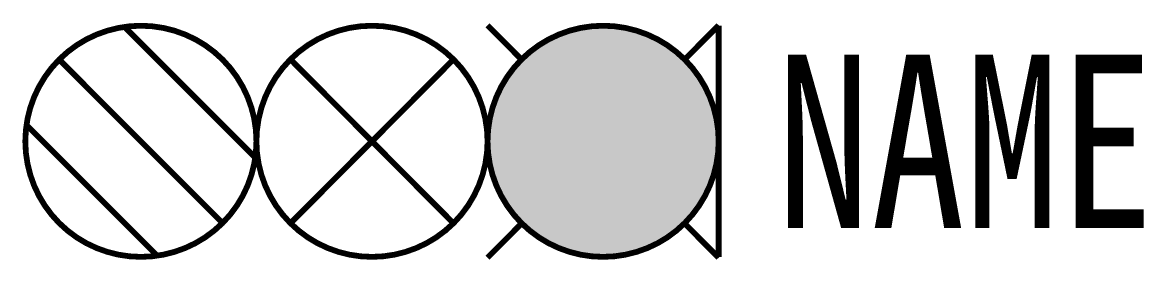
# Model space of a CAD drawing. Header units: inches. Extents: x -12.1 to 7.4, y 3.9 to 8.1.
import ezdxf
from ezdxf.enums import TextEntityAlignment as Align

# ---------------------------------------------------------------- set-up
doc = ezdxf.new("R2010")
doc.units = ezdxf.units.IN
doc.header["$MEASUREMENT"] = 0
doc.linetypes.add('DASHED2', pattern=[0.375, 0.25, -0.125])
doc.styles.add('HZ', font='', dxfattribs={"width": 0.8})
doc.styles.get('HZ').set_extended_font_data('SimSun')

msp = doc.modelspace()

# ---------------------------------------------------------------- linework, layer by layer
at = {"color": 2, "linetype": 'DASHED2', "ltscale": 5, "const_width": 0.1}
msp.add_lwpolyline([(-12, 6, 1), (-8, 6, 1)], format="xyb", close=True, dxfattribs=at)
at = {"color": 2, "const_width": 0.1}
for points in [[(-10.283, 7.98), (-8.02, 5.717)], [(-11.414, 7.414), (-8.586, 4.586)], [(-11.98, 6.283), (-9.717, 4.02)]]:
    msp.add_lwpolyline(points, dxfattribs=at)
at = {"color": 3, "linetype": 'DASHED2', "ltscale": 5, "const_width": 0.1}
msp.add_lwpolyline([(-8, 6, 1), (-4, 6, 1)], format="xyb", close=True, dxfattribs=at)
at = {"color": 1, "const_width": 0.1}
for points in [[(-4, 8.007), (-3.416, 7.42)], [(0, 8.007), (-0.584, 7.42)], [(-3.409, 4.58), (-4, 3.986)], [(-0.591, 4.58), (0, 3.986)]]:
    msp.add_lwpolyline(points, dxfattribs=at)
at = {"color": 1, "linetype": 'DASHED2', "ltscale": 5, "const_width": 0.1}
msp.add_lwpolyline([(-4, 6, 1), (0, 6, 1)], format="xyb", close=True, dxfattribs=at)
at = {"color": 1, "const_width": 2}
msp.add_lwpolyline([(-3, 6, 1), (-1, 6, 1)], format="xyb", close=True, dxfattribs=at)
at = {"color": 7, "linetype": 'DASHED2', "ltscale": 5, "const_width": 0.1}
msp.add_lwpolyline([(0, 8), (0, 4)], dxfattribs=at)
at = {"color": 3, "linetype": 'DASHED2', "ltscale": 5, "const_width": 0.1}
for points in [[(-7.414, 7.421), (-4.59, 4.582)], [(-4.586, 7.421), (-7.41, 4.582)]]:
    msp.add_lwpolyline(points, dxfattribs=at)

# ---------------------------------------------------------------- texts
at = {"style": 'HZ', "width": 0.8}
msp.add_attdef('NAME', text='', height=3, dxfattribs=at).set_placement((1, 6), align=Align.MIDDLE_LEFT)

doc.saveas('drawing.dxf')
